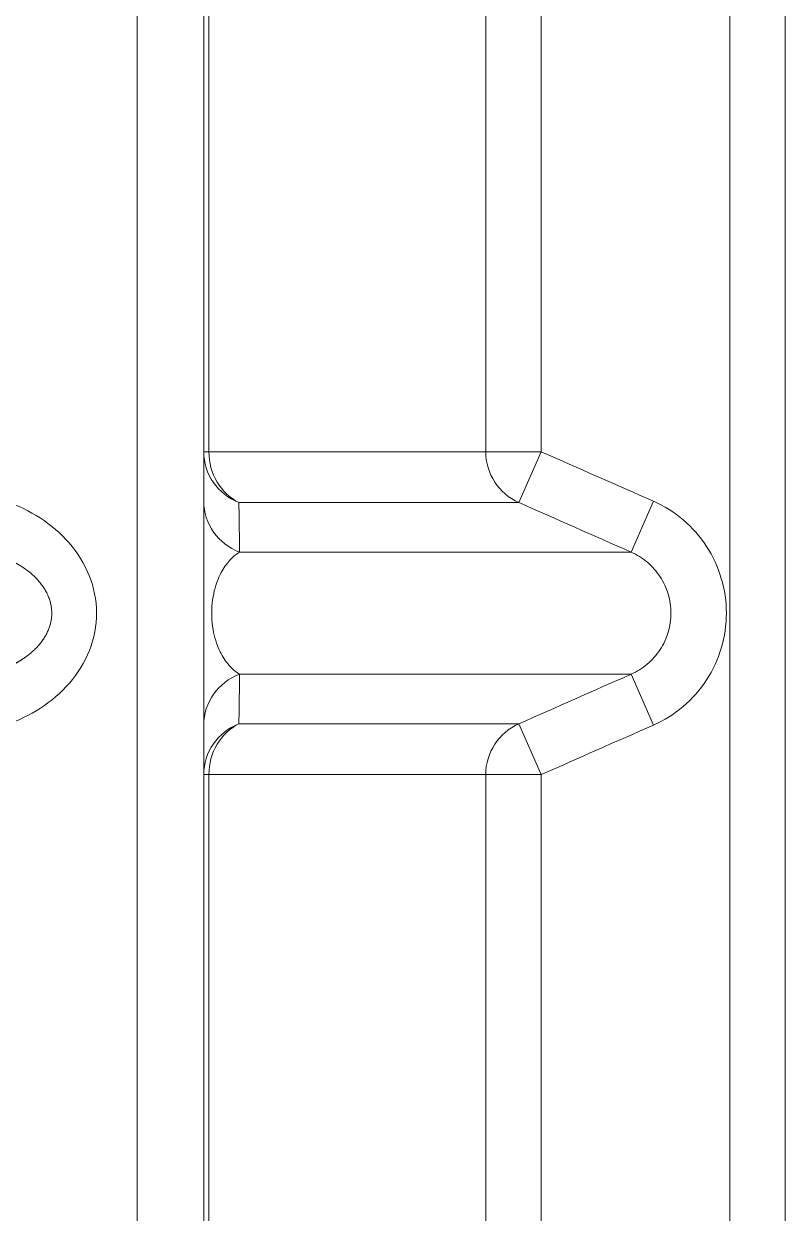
# Model space of a CAD drawing. Header units: millimetres. Extents: x 4664 to 8864, y -38 to 2932.
# Drawn here: x 8310.82 to 8328.73, y 1793.32 to 1821.28 of the extents above; entities that cross this region are included whole.
import ezdxf

# ---------------------------------------------------------------- set-up
doc = ezdxf.new("R2010")
doc.units = ezdxf.units.MM

msp = doc.modelspace()

# ---------------------------------------------------------------- linework, layer by layer
at = {"lineweight": 5}
for p, q in [((8327.424, 1707.535), (8327.424, 1870.016)), ((8328.73, 1870.016), (8328.73, 1707.535)), ((8313.483, 1862.708), (8313.483, 1714.842)), ((8315.05, 1714.873), (8315.05, 1862.677)), ((8315.17, 1822.276), (8315.17, 1811.22)), ((8321.683, 1811.22), (8321.683, 1822.276)), ((8322.988, 1822.276), (8322.988, 1811.22)), ((8322.988, 1811.22), (8315.05, 1811.22)), ((8322.988, 1811.22), (8322.461, 1810.026)), ((8322.461, 1810.026), (8315.877, 1810.026)), ((8325.629, 1810.055), (8325.102, 1808.86)), ((8315.894, 1808.86), (8325.102, 1808.86)), ((8315.894, 1805.987), (8325.102, 1805.987)), ((8325.629, 1804.793), (8325.102, 1805.987)), ((8315.877, 1804.822), (8322.461, 1804.822)), ((8322.988, 1803.627), (8322.461, 1804.822)), ((8322.988, 1803.627), (8315.05, 1803.627)), ((8315.17, 1803.627), (8315.17, 1792.572)), ((8321.683, 1792.572), (8321.683, 1803.627)), ((8322.988, 1803.627), (8322.988, 1792.572))]:
    msp.add_line(p, q, dxfattribs=at)
at = {"lineweight": 5, "extrusion": (0, 0, -1)}
for centre, major_axis, ratio, start_param, end_param in [((8316.356, 1811.22), (-1.306, 0), 0.98331, 5.087935, 6.283185), ((8316.356, 1811.22), (0, -1.306), 0.907984, 0.415831, 1.570796), ((8322.988, 1811.22), (0, -1.306), 0.998861, 0.415831, 1.570796), ((8316.356, 1810.055), (-1.306, 0), 0.978111, 5.074213, 6.283185), ((8316.356, 1804.793), (-1.306, 0), 0.978111, 0, 1.208972), ((8316.356, 1803.627), (-1.306, 0), 0.98331, 0, 1.19525), ((8316.356, 1803.627), (0, -1.306), 0.907984, 1.570796, 2.725761), ((8322.988, 1803.627), (0, -1.306), 0.998861, 1.570796, 2.725761)]:
    msp.add_ellipse(centre, major_axis=major_axis, ratio=ratio, start_param=start_param, end_param=end_param, dxfattribs=at)
at = {"lineweight": 5}
for points in [[(8322.988, 1811.22), (8323.868, 1810.832), (8324.749, 1810.443), (8325.629, 1810.055)], [(8325.102, 1808.86), (8324.222, 1809.249), (8323.341, 1809.637), (8322.461, 1810.026)], [(8322.461, 1804.822), (8323.341, 1805.21), (8324.222, 1805.599), (8325.102, 1805.987)], [(8325.629, 1804.793), (8324.749, 1804.404), (8323.868, 1804.016), (8322.988, 1803.627)]]:
    msp.add_open_spline(points, degree=3, dxfattribs=at)
for points, knots in [([(8310.393, 1804.793), (8310.679, 1804.893), (8310.954, 1805.026), (8311.459, 1805.355), (8311.692, 1805.553), (8312.087, 1806.008), (8312.25, 1806.269), (8312.471, 1806.829), (8312.53, 1807.132), (8312.528, 1807.731), (8312.466, 1808.035), (8312.244, 1808.588), (8312.079, 1808.849), (8311.686, 1809.301), (8311.452, 1809.499), (8310.948, 1809.824), (8310.678, 1809.954), (8310.393, 1810.055)], [0, 0, 0, 0, 0.125, 0.125, 0.25, 0.25, 0.375, 0.375, 0.5, 0.5, 0.625, 0.625, 0.75, 0.75, 0.875, 0.875, 1, 1, 1, 1]), ([(8325.629, 1810.055), (8326.141, 1809.829), (8326.576, 1809.459), (8327.182, 1808.529), (8327.346, 1807.974), (8327.345, 1806.872), (8327.18, 1806.315), (8326.727, 1805.621), (8326.542, 1805.411), (8326.118, 1805.052), (8325.885, 1804.905), (8325.629, 1804.793)], [0, 0, 0, 0, 0.25, 0.25, 0.5, 0.5, 0.75, 0.75, 0.875, 0.875, 1, 1, 1, 1]), ([(8309.972, 1808.86), (8309.975, 1808.86), (8309.981, 1808.858), (8309.989, 1808.856), (8309.998, 1808.853), (8310.006, 1808.851), (8310.015, 1808.848), (8310.023, 1808.846), (8310.032, 1808.844), (8310.04, 1808.841), (8310.048, 1808.839), (8310.057, 1808.836), (8310.065, 1808.834), (8310.073, 1808.831), (8310.082, 1808.829), (8310.09, 1808.826), (8310.098, 1808.823), (8310.106, 1808.821), (8310.115, 1808.818), (8310.123, 1808.816), (8310.131, 1808.813), (8310.139, 1808.81), (8310.147, 1808.808), (8310.155, 1808.805), (8310.163, 1808.802), (8310.171, 1808.8), (8310.179, 1808.797), (8310.187, 1808.794), (8310.195, 1808.791), (8310.203, 1808.789), (8310.211, 1808.786), (8310.219, 1808.783), (8310.226, 1808.78), (8310.234, 1808.777), (8310.242, 1808.775), (8310.25, 1808.772), (8310.257, 1808.769), (8310.265, 1808.766), (8310.273, 1808.763), (8310.281, 1808.76), (8310.288, 1808.757), (8310.296, 1808.754), (8310.303, 1808.751), (8310.311, 1808.748), (8310.318, 1808.746), (8310.326, 1808.743), (8310.333, 1808.74), (8310.341, 1808.737), (8310.348, 1808.733), (8310.356, 1808.73), (8310.363, 1808.727), (8310.37, 1808.724), (8310.378, 1808.721), (8310.385, 1808.718), (8310.392, 1808.715), (8310.399, 1808.712), (8310.407, 1808.709), (8310.414, 1808.706), (8310.421, 1808.703), (8310.428, 1808.699), (8310.435, 1808.696), (8310.442, 1808.693), (8310.449, 1808.69), (8310.456, 1808.687), (8310.463, 1808.683), (8310.47, 1808.68), (8310.477, 1808.677), (8310.484, 1808.674), (8310.491, 1808.67), (8310.498, 1808.667), (8310.505, 1808.664), (8310.512, 1808.66), (8310.518, 1808.657), (8310.525, 1808.654), (8310.532, 1808.651), (8310.539, 1808.647), (8310.545, 1808.644), (8310.552, 1808.64), (8310.559, 1808.637), (8310.565, 1808.634), (8310.572, 1808.63), (8310.578, 1808.627), (8310.585, 1808.623), (8310.592, 1808.62), (8310.598, 1808.617), (8310.604, 1808.613), (8310.611, 1808.61), (8310.617, 1808.606), (8310.624, 1808.603), (8310.63, 1808.599), (8310.636, 1808.596), (8310.643, 1808.592), (8310.649, 1808.589), (8310.655, 1808.585), (8310.661, 1808.582), (8310.668, 1808.578), (8310.674, 1808.575), (8310.68, 1808.571), (8310.686, 1808.568), (8310.692, 1808.564), (8310.698, 1808.56), (8310.704, 1808.557), (8310.71, 1808.553), (8310.716, 1808.55), (8310.722, 1808.546), (8310.728, 1808.542), (8310.734, 1808.539), (8310.74, 1808.535), (8310.746, 1808.531), (8310.752, 1808.528), (8310.757, 1808.524), (8310.763, 1808.52), (8310.769, 1808.517), (8310.775, 1808.513), (8310.78, 1808.509), (8310.786, 1808.506), (8310.792, 1808.502), (8310.797, 1808.498), (8310.803, 1808.495), (8310.808, 1808.491), (8310.814, 1808.487), (8310.819, 1808.483), (8310.825, 1808.48), (8310.83, 1808.476), (8310.836, 1808.472), (8310.841, 1808.468), (8310.846, 1808.465), (8310.852, 1808.461), (8310.857, 1808.457), (8310.862, 1808.453), (8310.868, 1808.449), (8310.873, 1808.446), (8310.878, 1808.442), (8310.883, 1808.438), (8310.889, 1808.434), (8310.894, 1808.43), (8310.899, 1808.426), (8310.904, 1808.423), (8310.909, 1808.419), (8310.914, 1808.415), (8310.919, 1808.411), (8310.924, 1808.407), (8310.929, 1808.403), (8310.934, 1808.399), (8310.939, 1808.396), (8310.944, 1808.392), (8310.949, 1808.388), (8310.986, 1808.358), (8311.052, 1808.3), (8311.141, 1808.211), (8311.219, 1808.119), (8311.287, 1808.024), (8311.345, 1807.926), (8311.392, 1807.827), (8311.429, 1807.727), (8311.455, 1807.626), (8311.471, 1807.525), (8311.476, 1807.427), (8311.472, 1807.332), (8311.459, 1807.24), (8311.437, 1807.149), (8311.407, 1807.058), (8311.368, 1806.967), (8311.321, 1806.878), (8311.265, 1806.791), (8311.2, 1806.705), (8311.127, 1806.622), (8311.045, 1806.541), (8310.983, 1806.488), (8310.946, 1806.458), (8310.936, 1806.45), (8310.927, 1806.443), (8310.917, 1806.435), (8310.907, 1806.428), (8310.897, 1806.42), (8310.887, 1806.413), (8310.877, 1806.405), (8310.867, 1806.398), (8310.857, 1806.39), (8310.846, 1806.383), (8310.836, 1806.375), (8310.825, 1806.368), (8310.814, 1806.361), (8310.803, 1806.354), (8310.793, 1806.346), (8310.782, 1806.339), (8310.77, 1806.332), (8310.759, 1806.325), (8310.748, 1806.318), (8310.736, 1806.31), (8310.725, 1806.303), (8310.713, 1806.296), (8310.702, 1806.289), (8310.69, 1806.282), (8310.678, 1806.275), (8310.666, 1806.268), (8310.654, 1806.261), (8310.641, 1806.255), (8310.629, 1806.248), (8310.617, 1806.241), (8310.604, 1806.234), (8310.592, 1806.228), (8310.579, 1806.221), (8310.566, 1806.214), (8310.553, 1806.208), (8310.54, 1806.201), (8310.527, 1806.195), (8310.514, 1806.188), (8310.5, 1806.182), (8310.487, 1806.175), (8310.473, 1806.169), (8310.46, 1806.163), (8310.446, 1806.156), (8310.432, 1806.15), (8310.418, 1806.144), (8310.404, 1806.138), (8310.39, 1806.132), (8310.376, 1806.126), (8310.362, 1806.12), (8310.347, 1806.114), (8310.333, 1806.108), (8310.318, 1806.102), (8310.303, 1806.096), (8310.288, 1806.09), (8310.274, 1806.085), (8310.259, 1806.079), (8310.243, 1806.073), (8310.228, 1806.068), (8310.213, 1806.062), (8310.198, 1806.057), (8310.182, 1806.052), (8310.166, 1806.046), (8310.151, 1806.041), (8310.135, 1806.036), (8310.119, 1806.031), (8310.103, 1806.026), (8310.087, 1806.021), (8310.071, 1806.016), (8310.055, 1806.011), (8310.038, 1806.006), (8310.022, 1806.001), (8310.005, 1805.996), (8309.989, 1805.992), (8309.978, 1805.989), (8309.972, 1805.987)], [0, 0, 0, 0, 0.002031, 0.004058, 0.006081, 0.008099, 0.010112, 0.012121, 0.014125, 0.016125, 0.01812, 0.02011, 0.022096, 0.024078, 0.026055, 0.028027, 0.029995, 0.031959, 0.033918, 0.035872, 0.037822, 0.039767, 0.041708, 0.043644, 0.045576, 0.047503, 0.049426, 0.051344, 0.053258, 0.055167, 0.057072, 0.058972, 0.060867, 0.062759, 0.064645, 0.066527, 0.068405, 0.070278, 0.072147, 0.074011, 0.075871, 0.077726, 0.079577, 0.081423, 0.083265, 0.085102, 0.086935, 0.088763, 0.090587, 0.092406, 0.094221, 0.096032, 0.097838, 0.099639, 0.101436, 0.103229, 0.105017, 0.106801, 0.10858, 0.110355, 0.112125, 0.113891, 0.115652, 0.11741, 0.119162, 0.12091, 0.122654, 0.124393, 0.126128, 0.127859, 0.129585, 0.131306, 0.133023, 0.134736, 0.136444, 0.138148, 0.139848, 0.141543, 0.143234, 0.14492, 0.146602, 0.14828, 0.149953, 0.151622, 0.153286, 0.154946, 0.156602, 0.158253, 0.1599, 0.161543, 0.163181, 0.164815, 0.166444, 0.168069, 0.16969, 0.171306, 0.172919, 0.174526, 0.17613, 0.177729, 0.179324, 0.180914, 0.1825, 0.184082, 0.18566, 0.187233, 0.188802, 0.190366, 0.191927, 0.193483, 0.195034, 0.196582, 0.198125, 0.199664, 0.201199, 0.202729, 0.204255, 0.205777, 0.207295, 0.208808, 0.210317, 0.211822, 0.213323, 0.214819, 0.216311, 0.217799, 0.219283, 0.220763, 0.222238, 0.223709, 0.225176, 0.226639, 0.228097, 0.229552, 0.231002, 0.232448, 0.23389, 0.235328, 0.236761, 0.238191, 0.239616, 0.241037, 0.242454, 0.243867, 0.245276, 0.246681, 0.248081, 0.249478, 0.27888, 0.307059, 0.334092, 0.360063, 0.385072, 0.409228, 0.432657, 0.455495, 0.477889, 0.499996, 0.520039, 0.540307, 0.560919, 0.581985, 0.603612, 0.625896, 0.648924, 0.672776, 0.697522, 0.723225, 0.74994, 0.752666, 0.755408, 0.758166, 0.760939, 0.763728, 0.766533, 0.769354, 0.772191, 0.775043, 0.777912, 0.780797, 0.783698, 0.786614, 0.789547, 0.792496, 0.795462, 0.798443, 0.801441, 0.804455, 0.807486, 0.810532, 0.813596, 0.816675, 0.819771, 0.822884, 0.826013, 0.829158, 0.83232, 0.835499, 0.838694, 0.841906, 0.845135, 0.84838, 0.851642, 0.854921, 0.858216, 0.861528, 0.864857, 0.868203, 0.871566, 0.874945, 0.878342, 0.881755, 0.885185, 0.888632, 0.892097, 0.895578, 0.899076, 0.902591, 0.906123, 0.909672, 0.913238, 0.916822, 0.920422, 0.924039, 0.927674, 0.931326, 0.934994, 0.93868, 0.942384, 0.946104, 0.949842, 0.953596, 0.957368, 0.961158, 0.964964, 0.968788, 0.972629, 0.976487, 0.980363, 0.984255, 0.988166, 0.992093, 0.996038, 1, 1, 1, 1]), ([(8315.894, 1808.86), (8315.822, 1808.816), (8315.752, 1808.761), (8315.649, 1808.654), (8315.615, 1808.614), (8315.548, 1808.525), (8315.515, 1808.475), (8315.452, 1808.365), (8315.422, 1808.304), (8315.364, 1808.167), (8315.338, 1808.092), (8315.292, 1807.928), (8315.272, 1807.836), (8315.245, 1807.639), (8315.237, 1807.532), (8315.237, 1807.321), (8315.244, 1807.214), (8315.272, 1807.017), (8315.291, 1806.924), (8315.337, 1806.758), (8315.364, 1806.682), (8315.421, 1806.545), (8315.451, 1806.485), (8315.545, 1806.319), (8315.613, 1806.231), (8315.752, 1806.087), (8315.822, 1806.031), (8315.894, 1805.987)], [0, 0, 0, 0, 0.125, 0.125, 0.1875, 0.1875, 0.25, 0.25, 0.3125, 0.3125, 0.375, 0.375, 0.4375, 0.4375, 0.5, 0.5, 0.5625, 0.5625, 0.625, 0.625, 0.6875, 0.6875, 0.75, 0.75, 0.875, 0.875, 1, 1, 1, 1]), ([(8325.102, 1805.987), (8325.242, 1806.049), (8325.37, 1806.129), (8325.543, 1806.276), (8325.598, 1806.33), (8325.698, 1806.443), (8325.744, 1806.503), (8325.826, 1806.629), (8325.864, 1806.696), (8325.927, 1806.833), (8325.954, 1806.904), (8326.018, 1807.12), (8326.041, 1807.273), (8326.041, 1807.499), (8326.035, 1807.574), (8326.014, 1807.724), (8325.997, 1807.798), (8325.954, 1807.943), (8325.928, 1808.013), (8325.864, 1808.15), (8325.827, 1808.217), (8325.703, 1808.408), (8325.603, 1808.521), (8325.37, 1808.718), (8325.242, 1808.799), (8325.102, 1808.86)], [0, 0, 0, 0, 0.125, 0.125, 0.1875, 0.1875, 0.25, 0.25, 0.3125, 0.3125, 0.375, 0.375, 0.5, 0.5, 0.5625, 0.5625, 0.625, 0.625, 0.6875, 0.6875, 0.75, 0.75, 0.875, 0.875, 1, 1, 1, 1])]:
    msp.add_open_spline(points, degree=3, knots=knots, dxfattribs=at)
for points, weights in [([(8315.877, 1810.026), (8315.882, 1809.664), (8315.888, 1809.275), (8315.894, 1808.86)], [0.999999939425, 0.999999938991, 0.999999938536, 0.99999993807]), ([(8315.894, 1805.987), (8315.888, 1805.573), (8315.882, 1805.183), (8315.877, 1804.822)], [0.999999937514, 0.999999937985, 0.999999938444, 0.999999938882])]:
    msp.add_rational_spline(points, weights, degree=3, dxfattribs=at)

doc.saveas('drawing.dxf')
